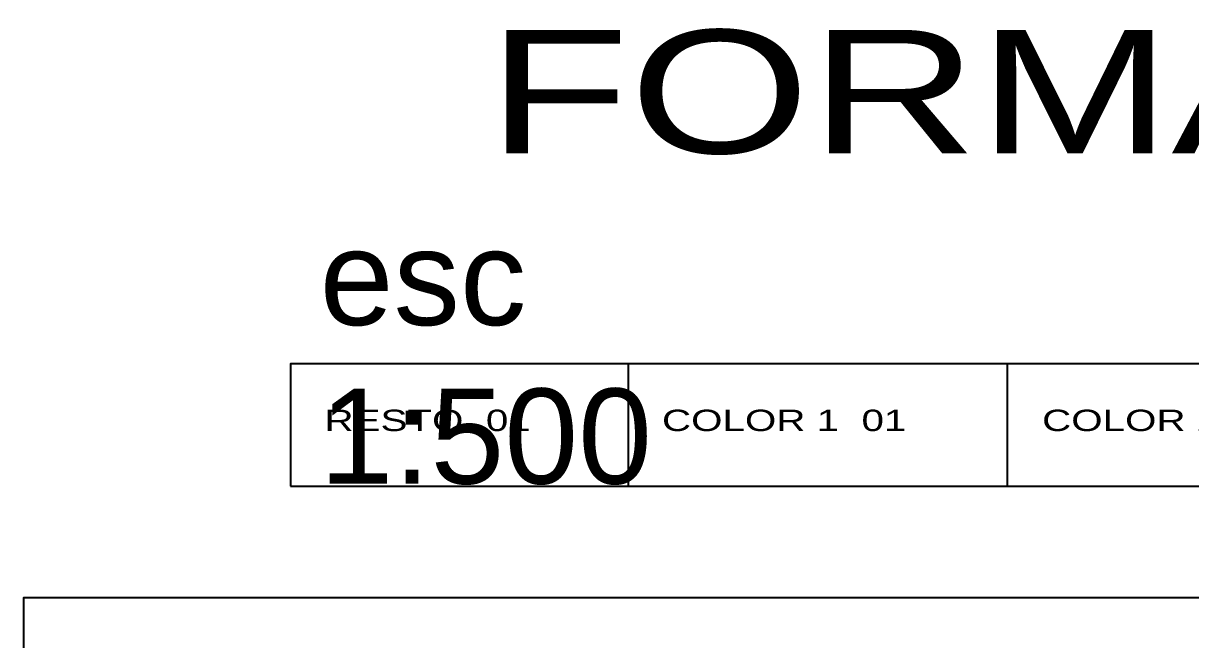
# Model space of a CAD drawing. Header units: millimetres. Extents: x 365981 to 366278, y 8906919 to 8907176.
# Drawn here: x 365980.5 to 366077.7, y 8907125.1 to 8907176.4 of the extents above; entities that cross this region are included whole.
import ezdxf

# ---------------------------------------------------------------- set-up
doc = ezdxf.new("R2010")
doc.units = ezdxf.units.MM
doc.layers.add('01', color=1, linetype='Continuous')
doc.layers.add('AMBIENTES', color=3, linetype='Continuous')
doc.layers.add('02', color=2, linetype='Continuous', lineweight=20)
doc.styles.add('ROMANS', font='arial.ttf', dxfattribs={"height": 0.2})
doc.styles.add('TITLEINFO', font='arial.ttf', dxfattribs={"height": 0.2})

msp = doc.modelspace()

# ---------------------------------------------------------------- linework, layer by layer
for p, q in [((366030.876, 8907137.9), (366030.876, 8907148.055)), ((366062.394, 8907137.9), (366062.394, 8907148.055))]:
    msp.add_line(p, q)
msp.add_lwpolyline([(366002.76, 8907137.9), (366253.395, 8907137.9), (366253.395, 8907148.055), (366002.76, 8907148.055)], close=True)
at = {"color": 2}
msp.add_lwpolyline([(366277.527, 8907128.622), (365980.527, 8907128.622), (365980.527, 8906918.622), (366277.527, 8906918.622)], close=True, dxfattribs=at)

# ---------------------------------------------------------------- texts
at = {"ltscale": 0.015, "style": 'ROMANS', "width": 1.35}
msp.add_text('RESTO  01', height=1.7798, dxfattribs=at).set_placement((366005.576, 8907142.473))
at = {"ltscale": 0.015, "insert": (366005.176, 8907159.192), "char_height": 7.9102, "width": 0.16706, "attachment_point": 1, "style": 'TITLEINFO'}
msp.add_mtext('esc 1:500', dxfattribs=at)
at = {"layer": '01', "ltscale": 0.015, "style": 'ROMANS', "width": 1.35}
msp.add_text('COLOR 1  01', height=1.77979, dxfattribs=at).set_placement((366033.653, 8907142.473))
at = {"layer": '02', "ltscale": 0.015, "style": 'ROMANS', "width": 1.35}
msp.add_text('COLOR 2   02', height=1.77979, dxfattribs=at).set_placement((366065.275, 8907142.473))
at = {"layer": 'AMBIENTES', "ltscale": 0.015, "style": 'TITLEINFO', "width": 1.35}
msp.add_text('FORMATO A2 EN 1/500', height=10.25402, dxfattribs=at).set_placement((366019.121, 8907165.556))

doc.saveas('drawing.dxf')
